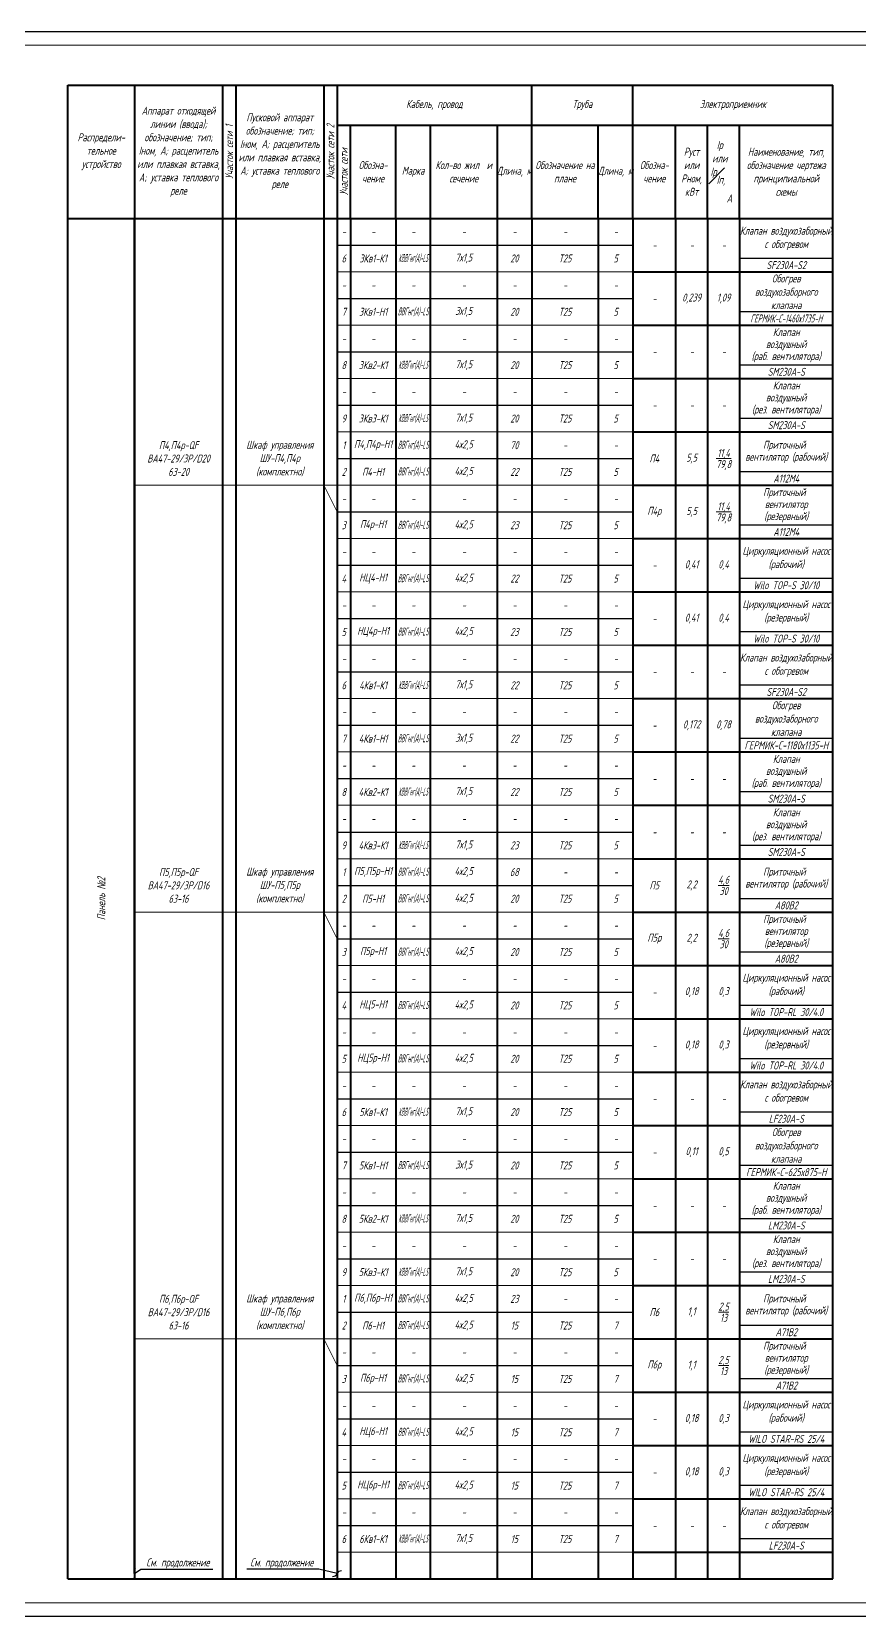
# Model space of a CAD drawing. Header units: millimetres. Extents: x -14296 to 10264, y -13087 to -5602.
# Drawn here: x -9962 to -9652, y -13087 to -12493 of the extents above; entities that cross this region are included whole.
import ezdxf
from ezdxf import colors
from ezdxf.entities.mleader import LeaderData, LeaderLine
from ezdxf.math import Vec2, Vec3

# ---------------------------------------------------------------- set-up
doc = ezdxf.new("R2010")
doc.units = ezdxf.units.MM
doc.linetypes.add('gost5', pattern=[7, 5, -2, 0])
for name, color, linetype, lineweight in [('КаБель контрольный (Вновь)', 142, 'gost5', 15), ('КаБель силовой (Вновь)', 1, 'Continuous', 15), ('Линия выноска', 137, 'Continuous', 25), ('Рамка толстая', 7, 'Continuous', 15), ('Рамка тонкая', 5, 'Continuous', 25), ('Схема распред. сети', 9, 'Continuous', 25), ('Текст', 7, 'Continuous', 20)]:
    doc.layers.add(name, color=color, linetype=linetype, lineweight=lineweight)
doc.styles.add('Simplex', font='simplex.shx', dxfattribs={"width": 0.7, "oblique": 15})

# ---------------------------------------------------------------- blocks, each defined once
blk = doc.blocks.new('A$C5FA843D6')
at = {"layer": 'Рамка толстая'}
for p, q in [((1256, 589), (20, 589)), ((20, 5), (1256, 5))]:
    blk.add_line(p, q, dxfattribs=at)
at = {"layer": 'Рамка тонкая'}
for p, q in [((1261, 594), (0, 594)), ((0, 0), (1261, 0))]:
    blk.add_line(p, q, dxfattribs=at)
blk = doc.blocks.new('_Integral')
at = {"color": 0, "linetype": 'ByBlock', "lineweight": -2}
for centre, start, end in [((0.44, -0.09), 102, 168), ((-0.44, 0.09), 282, 348)]:
    blk.add_arc(centre, 0.454, start, end, dxfattribs=at)

msp = doc.modelspace()

# ---------------------------------------------------------------- linework, layer by layer
at = {"layer": 'КаБель контрольный (Вновь)', "linetype": 'ByBlock'}
for p, q in [((-9847.7162, -12562.74065), (-9847.7162, -12642.74065)), ((-9847.7162, -12582.74065), (-9736.7162, -12582.74065)), ((-9847.7162, -12602.74065), (-9736.7162, -12602.74065)), ((-9847.7162, -12622.74065), (-9736.7162, -12622.74065)), ((-9847.7162, -12642.74065), (-9736.7162, -12642.74065)), ((-9852.7162, -12662.74065), (-9847.7162, -12672.74065)), ((-9847.7162, -12672.74065), (-9847.7162, -12802.74065)), ((-9847.7162, -12682.74065), (-9736.7162, -12682.74065)), ((-9847.7162, -12702.74065), (-9736.7162, -12702.74065)), ((-9847.7162, -12722.74065), (-9736.7162, -12722.74065)), ((-9847.7162, -12742.74065), (-9736.7162, -12742.74065)), ((-9847.7162, -12762.74065), (-9736.7162, -12762.74065)), ((-9847.7162, -12782.74065), (-9736.7162, -12782.74065)), ((-9847.7162, -12802.74065), (-9736.7162, -12802.74065)), ((-9852.7162, -12822.74065), (-9847.7162, -12832.74065)), ((-9847.7162, -12832.74065), (-9847.7162, -12962.74065)), ((-9847.7162, -12842.74065), (-9736.7162, -12842.74065)), ((-9847.7162, -12862.74065), (-9736.7162, -12862.74065)), ((-9847.7162, -12882.74065), (-9736.7162, -12882.74065)), ((-9847.7162, -12902.74065), (-9736.7162, -12902.74065)), ((-9847.7162, -12922.74065), (-9736.7162, -12922.74065)), ((-9847.7162, -12942.74065), (-9736.7162, -12942.74065)), ((-9847.7162, -12962.73488), (-9736.7162, -12962.73488)), ((-9847.7162, -12962.74065), (-9736.7162, -12962.74065)), ((-9852.7162, -12982.73488), (-9847.7162, -12992.73488)), ((-9847.7162, -12992.73488), (-9847.7162, -13070.74065)), ((-9847.7162, -13002.73488), (-9736.7162, -13002.73488)), ((-9847.7162, -13022.73488), (-9736.7162, -13022.73488)), ((-9847.7162, -13042.73488), (-9736.7162, -13042.73488)), ((-9847.7162, -13062.73488), (-9736.7162, -13062.73488))]:
    msp.add_line(p, q, dxfattribs=at)
at = {"layer": 'КаБель силовой (Вновь)', "lineweight": 200}
msp.add_line((-9923.7162, -13070.74065), (-9923.7162, -12562.74065), dxfattribs=at)
at = {"layer": 'КаБель силовой (Вновь)'}
for p, q in [((-9736.7162, -12662.74065), (-9923.7162, -12662.74065)), ((-9736.7162, -12822.74065), (-9923.7162, -12822.74065)), ((-9736.7162, -12982.73488), (-9923.7162, -12982.73488))]:
    msp.add_line(p, q, dxfattribs=at)
at = {"layer": 'Рамка тонкая'}
for p, q in [((-9847.7162, -12572.74065), (-9736.7162, -12572.74065)), ((-9661.7162, -12577.74065), (-9696.7162, -12577.74065)), ((-9847.7162, -12592.74065), (-9736.7162, -12592.74065)), ((-9661.7162, -12597.74065), (-9696.7162, -12597.74065)), ((-9847.7162, -12612.74065), (-9736.7162, -12612.74065)), ((-9661.7162, -12617.74065), (-9696.7162, -12617.74065)), ((-9847.7162, -12632.74065), (-9736.7162, -12632.74065)), ((-9661.7162, -12637.74065), (-9696.7162, -12637.74065)), ((-9847.7162, -12652.74065), (-9736.7162, -12652.74065)), ((-9661.7162, -12657.74065), (-9696.7162, -12657.74065)), ((-9847.7162, -12672.74065), (-9736.7162, -12672.74065)), ((-9661.7162, -12677.74065), (-9696.7162, -12677.74065)), ((-9847.7162, -12692.74065), (-9736.7162, -12692.74065)), ((-9661.7162, -12697.74065), (-9696.7162, -12697.74065)), ((-9847.7162, -12712.74065), (-9736.7162, -12712.74065)), ((-9661.7162, -12717.74065), (-9696.7162, -12717.74065)), ((-9847.7162, -12732.74065), (-9736.7162, -12732.74065)), ((-9661.7162, -12737.74065), (-9696.7162, -12737.74065)), ((-9847.7162, -12752.74065), (-9736.7162, -12752.74065)), ((-9661.7162, -12757.74065), (-9696.7162, -12757.74065)), ((-9847.7162, -12772.74065), (-9736.7162, -12772.74065)), ((-9661.7162, -12777.74065), (-9696.7162, -12777.74065)), ((-9847.7162, -12792.74065), (-9736.7162, -12792.74065)), ((-9661.7162, -12797.74065), (-9696.7162, -12797.74065)), ((-9847.7162, -12812.74065), (-9736.7162, -12812.74065)), ((-9661.7162, -12817.74065), (-9696.7162, -12817.74065)), ((-9847.7162, -12832.74065), (-9736.7162, -12832.74065)), ((-9661.7162, -12837.74065), (-9696.7162, -12837.74065)), ((-9847.7162, -12852.74065), (-9736.7162, -12852.74065)), ((-9661.7162, -12857.74065), (-9696.7162, -12857.74065)), ((-9847.7162, -12872.74065), (-9736.7162, -12872.74065)), ((-9661.7162, -12877.74065), (-9696.7162, -12877.74065)), ((-9847.7162, -12892.74065), (-9736.7162, -12892.74065)), ((-9661.7162, -12897.74065), (-9696.7162, -12897.74065)), ((-9847.7162, -12912.74065), (-9736.7162, -12912.74065)), ((-9661.7162, -12917.74065), (-9696.7162, -12917.74065)), ((-9847.7162, -12932.74065), (-9736.7162, -12932.74065)), ((-9661.7162, -12937.74065), (-9696.7162, -12937.74065)), ((-9847.7162, -12952.74065), (-9736.7162, -12952.74065)), ((-9661.7162, -12957.74065), (-9696.7162, -12957.74065)), ((-9847.7162, -12972.73488), (-9736.7162, -12972.73488)), ((-9661.7162, -12977.73488), (-9696.7162, -12977.73488)), ((-9847.7162, -12992.73488), (-9736.7162, -12992.73488)), ((-9661.7162, -12997.73488), (-9696.7162, -12997.73488)), ((-9847.7162, -13012.73488), (-9736.7162, -13012.73488)), ((-9661.7162, -13017.73488), (-9696.7162, -13017.73488)), ((-9847.7162, -13032.73488), (-9736.7162, -13032.73488)), ((-9661.7162, -13037.73488), (-9696.7162, -13037.73488)), ((-9847.7162, -13052.73488), (-9736.7162, -13052.73488)), ((-9661.7162, -13057.73488), (-9696.7162, -13057.73488))]:
    msp.add_line(p, q, dxfattribs=at)
at = {"layer": 'Схема распред. сети', "lineweight": 40}
for p, q in [((-9948.7162, -13072.74065), (-9948.7162, -12512.74065)), ((-9948.7162, -12512.74065), (-9661.7162, -12512.74065)), ((-9923.7162, -12512.74065), (-9923.7162, -13072.74065)), ((-9890.7162, -12512.74065), (-9890.7162, -12562.74065)), ((-9885.7162, -12512.74065), (-9885.7162, -12562.74065)), ((-9852.7162, -12512.74065), (-9852.7162, -12562.74065)), ((-9847.7162, -12512.74065), (-9847.7162, -12562.74065)), ((-9774.7162, -12562.74065), (-9774.7162, -12512.74065)), ((-9736.7162, -12562.74065), (-9736.7162, -12512.74065)), ((-9661.7162, -13072.74065), (-9661.7162, -12512.74065)), ((-9847.7162, -12527.74065), (-9774.7162, -12527.74065)), ((-9842.7162, -12562.74065), (-9842.7162, -12527.74065)), ((-9825.7162, -12562.74065), (-9825.7162, -12527.74065)), ((-9812.7162, -13072.74065), (-9812.7162, -12527.74065)), ((-9787.7162, -12527.74065), (-9787.7162, -13072.74065)), ((-9774.7162, -12527.74065), (-9736.7162, -12527.74065)), ((-9749.7162, -12562.74065), (-9749.7162, -12527.74065)), ((-9736.7162, -12527.74065), (-9661.7162, -12527.74065)), ((-9720.7162, -12562.74065), (-9720.7162, -12527.74065)), ((-9708.7162, -12562.74065), (-9708.7162, -12527.74065)), ((-9696.7162, -12562.74065), (-9696.7162, -12527.74065)), ((-9948.7162, -12562.74065), (-9661.7162, -12562.74065)), ((-9890.7162, -12562.74065), (-9890.7162, -13072.74065)), ((-9885.7162, -12562.74065), (-9885.7162, -13072.74065)), ((-9852.7162, -12562.74065), (-9852.7162, -13072.74065)), ((-9847.7162, -12562.74065), (-9847.7162, -13072.74065)), ((-9842.7162, -12562.74065), (-9842.7162, -13072.74065)), ((-9825.7162, -12562.74065), (-9825.7162, -13072.74065)), ((-9774.7162, -12562.74065), (-9774.7162, -13072.74065)), ((-9749.7162, -12562.74065), (-9749.7162, -13072.74065)), ((-9736.7162, -12562.74065), (-9736.7162, -13072.74065)), ((-9720.7162, -12562.74065), (-9720.7162, -13072.74065)), ((-9708.7162, -12562.74065), (-9708.7162, -13072.74065)), ((-9696.7162, -12562.74065), (-9696.7162, -13072.74065)), ((-9736.7162, -12582.74065), (-9661.7162, -12582.74065)), ((-9736.7162, -12602.74065), (-9661.7162, -12602.74065)), ((-9736.7162, -12622.74065), (-9661.7162, -12622.74065)), ((-9736.7162, -12642.74065), (-9661.7162, -12642.74065)), ((-9736.7162, -12662.74065), (-9661.7162, -12662.74065)), ((-9736.7162, -12682.74065), (-9661.7162, -12682.74065)), ((-9736.7162, -12702.74065), (-9661.7162, -12702.74065)), ((-9736.7162, -12722.74065), (-9661.7162, -12722.74065)), ((-9736.7162, -12742.74065), (-9661.7162, -12742.74065)), ((-9736.7162, -12762.74065), (-9661.7162, -12762.74065)), ((-9736.7162, -12782.74065), (-9661.7162, -12782.74065)), ((-9736.7162, -12802.74065), (-9661.7162, -12802.74065)), ((-9736.7162, -12822.74065), (-9661.7162, -12822.74065)), ((-9736.7162, -12842.74065), (-9661.7162, -12842.74065)), ((-9736.7162, -12862.74065), (-9661.7162, -12862.74065)), ((-9736.7162, -12882.74065), (-9661.7162, -12882.74065)), ((-9736.7162, -12902.74065), (-9661.7162, -12902.74065)), ((-9736.7162, -12922.74065), (-9661.7162, -12922.74065)), ((-9736.7162, -12942.74065), (-9661.7162, -12942.74065)), ((-9736.7162, -12962.73488), (-9661.7162, -12962.73488)), ((-9736.7162, -12962.74065), (-9661.7162, -12962.74065)), ((-9736.7162, -12982.73488), (-9661.7162, -12982.73488)), ((-9736.7162, -13002.73488), (-9661.7162, -13002.73488)), ((-9736.7162, -13022.73488), (-9661.7162, -13022.73488)), ((-9736.7162, -13042.73488), (-9661.7162, -13042.73488)), ((-9736.7162, -13062.73488), (-9661.7162, -13062.73488)), ((-9948.7162, -13072.74065), (-9661.7162, -13072.74065))]:
    msp.add_line(p, q, dxfattribs=at)

# ---------------------------------------------------------------- block references
msp.add_blockref('A$C5FA843D6', (-10289.71622, -13086.74066))

# ---------------------------------------------------------------- texts
at = {"layer": 'Схема распред. сети', "color": 2, "char_height": 3, "width": 35, "attachment_point": 5, "line_spacing_factor": 0.9, "style": 'Simplex'}
for s, insert in [('Приточный  вентилятор (рабочий)', (-9679.2162, -12650.24065)), ('Приточный  вентилятор (резервный)', (-9679.2162, -12670.24065)), ('Приточный  вентилятор (рабочий)', (-9679.2162, -12810.24065)), ('Приточный  вентилятор (резервный)', (-9679.2162, -12830.24065)), ('Приточный  вентилятор (рабочий)', (-9679.2162, -12970.23488)), ('Приточный  вентилятор (резервный)', (-9679.2162, -12990.23488))]:
    msp.add_mtext(s, dxfattribs=dict(at, insert=insert))
at = {"layer": 'Схема распред. сети', "color": 2, "char_height": 3, "attachment_point": 5, "style": 'Simplex'}
for s, insert, width in [('А112М4', (-9679.2162, -12660.24065), 35), ('А112М4', (-9679.2162, -12680.24065), 35), ('Циркуляционный насос (рабочий)', (-9679.2162, -12690.24065), 35), ('-', (-9728.7162, -12692.74065), 16), ('0,41', (-9714.7162, -12692.74065), 12), ('\\A1;0,4', (-9702.7162, -12692.74065), 12), ('Wilo TOP-S 30/10', (-9679.2162, -12700.24065), 35), ('0,41', (-9714.7162, -12712.74065), 12), ('\\A1;0,4', (-9702.7162, -12712.74065), 12), ('Циркуляционный насос (резервный) ', (-9679.2162, -12710.24065), 35), ('-', (-9728.7162, -12712.74065), 16), ('Wilo TOP-S 30/10', (-9679.2162, -12720.24065), 35), ('А80В2', (-9679.2162, -12820.24065), 35), ('А80В2', (-9679.2162, -12840.24065), 35), ('Циркуляционный насос (рабочий)', (-9679.2162, -12850.24065), 35), ('-', (-9728.7162, -12852.74065), 16), ('0,18', (-9714.7162, -12852.74065), 12), ('\\A1;0,3', (-9702.7162, -12852.74065), 12), ('Wilo TOP-RL 30/4.0', (-9679.2162, -12860.24065), 35), ('Циркуляционный насос (резервный) ', (-9679.2162, -12870.24065), 35), ('0,18', (-9714.7162, -12872.74065), 12), ('\\A1;0,3', (-9702.7162, -12872.74065), 12), ('-', (-9728.7162, -12872.74065), 16), ('Wilo TOP-RL 30/4.0', (-9679.2162, -12880.24065), 35), ('А71В2', (-9679.2162, -12980.23488), 35), ('А71В2', (-9679.2162, -13000.23488), 35), ('Циркуляционный насос (рабочий)', (-9679.2162, -13010.23488), 35), ('-', (-9728.7162, -13012.73488), 16), ('0,18', (-9714.7162, -13012.73488), 12), ('\\A1;0,3', (-9702.7162, -13012.73488), 12), ('Циркуляционный насос (резервный) ', (-9679.2162, -13030.23488), 35), ('0,18', (-9714.7162, -13032.73488), 12), ('\\A1;0,3', (-9702.7162, -13032.73488), 12), ('-', (-9728.7162, -13032.73488), 16)]:
    msp.add_mtext(s, dxfattribs=dict(at, insert=insert, width=width))
at = {"layer": 'Текст', "char_height": 3, "attachment_point": 5, "style": 'Simplex'}
for s, insert, width in [('Аппарат отходящей линии (ввода); обозначение; тип; Iном, А; расцепитель или плавкая вставка, А; уставка теплового реле', (-9907.2162, -12537.74065), 33), ('Кабель, провод', (-9811.2162, -12520.24065), 73), ('Труба', (-9755.7162, -12520.24065), 38), ('Электроприемник', (-9699.2162, -12520.24065), 75), ('Пусковой аппарат обозначение; тип; Iном, А; расцепитель или плавкая вставка, А; уставка теплового реле', (-9869.2162, -12537.74065), 33), ('Распредели-\\Pтельное устройство', (-9936.2162, -12537.74065), 25), ('Pуст или Pном, кВт', (-9714.7162, -12545.24065), 12), ('\\A1;Iр   или   \\SIр#Iп, ;       А', (-9702.7162, -12545.24065), 12), ('Наименование, тип, обозначение чертежа принципиальной схемы', (-9679.2162, -12545.24065), 35), ('Обозна- чение', (-9834.2162, -12545.24065), 17), ('Марка', (-9819.2162, -12545.24065), 13), ('Кол-во жил  и сечение', (-9800.2162, -12545.24065), 25), ('Длина, м', (-9781.2162, -12545.24065), 13), ('Обозначение на плане', (-9762.2162, -12545.24065), 25), ('Длина, м', (-9743.2162, -12545.24065), 13), ('Обозна-\\Pчение', (-9728.7162, -12545.24065), 16), ('-', (-9845.2162, -12567.74065), 5), ('-', (-9834.2162, -12567.74065), 17), ('-', (-9819.2162, -12567.74065), 13), ('-', (-9800.2162, -12567.74065), 25), ('-', (-9781.2162, -12567.74065), 13), ('-', (-9762.2162, -12567.74065), 25), ('-', (-9743.2162, -12567.74065), 13), ('Клапан воздухозаборный\\Pс обогревом', (-9679.2162, -12570.24065), 35), ('-', (-9728.7162, -12572.74065), 16), ('-', (-9714.7162, -12572.74065), 12), ('-', (-9702.7162, -12572.74065), 12), ('6', (-9845.2162, -12577.74065), 5), ('3Кв1-К1', (-9834.2162, -12577.74065), 17), ('{\\W0.35;КВВГнг(А)-LS}', (-9819.2162, -12577.74065), 13), ('7х1,5', (-9800.2162, -12577.74065), 25), ('20', (-9781.2162, -12577.74065), 13), ('Т25', (-9762.2162, -12577.74065), 25), ('5', (-9743.2162, -12577.74065), 13), ('SF230A-S2', (-9679.2162, -12580.24065), 35), ('Обогрев воздухозаборного клапана', (-9679.2162, -12590.24065), 35), ('-', (-9845.2162, -12587.74065), 5), ('-', (-9834.2162, -12587.74065), 17), ('-', (-9819.2162, -12587.74065), 13), ('-', (-9800.2162, -12587.74065), 25), ('-', (-9781.2162, -12587.74065), 13), ('-', (-9762.2162, -12587.74065), 25), ('-', (-9743.2162, -12587.74065), 13), ('0,239', (-9714.7162, -12592.74065), 12), ('1,09', (-9702.7162, -12592.74065), 12), ('7', (-9845.2162, -12597.74065), 5), ('3Кв1-Н1', (-9834.2162, -12597.74065), 17), ('{\\W0.4;ВВГнг(А)-LS}', (-9819.2162, -12597.74065), 13), ('3х1,5', (-9800.2162, -12597.74065), 25), ('20', (-9781.2162, -12597.74065), 13), ('Т25', (-9762.2162, -12597.74065), 25), ('5', (-9743.2162, -12597.74065), 13), ('-', (-9728.7162, -12592.74065), 16), ('{\\W0.5;ГЕРМИК-С-1460х1735-Н}', (-9679.2162, -12600.24065), 35), ('-', (-9845.2162, -12607.74065), 5), ('-', (-9834.2162, -12607.74065), 17), ('-', (-9819.2162, -12607.74065), 13), ('-', (-9800.2162, -12607.74065), 25), ('-', (-9781.2162, -12607.74065), 13), ('-', (-9762.2162, -12607.74065), 25), ('-', (-9743.2162, -12607.74065), 13), ('8', (-9845.2162, -12617.74065), 5), ('3Кв2-К1', (-9834.2162, -12617.74065), 17), ('{\\W0.35;КВВГнг(А)-LS}', (-9819.2162, -12617.74065), 13), ('7х1,5', (-9800.2162, -12617.74065), 25), ('20', (-9781.2162, -12617.74065), 13), ('Т25', (-9762.2162, -12617.74065), 25), ('5', (-9743.2162, -12617.74065), 13), ('-', (-9728.7162, -12612.74065), 16), ('-', (-9714.7162, -12612.74065), 12), ('-', (-9702.7162, -12612.74065), 12), ('SM230A-S', (-9679.2162, -12620.24065), 35), ('-', (-9845.2162, -12627.74065), 5), ('-', (-9834.2162, -12627.74065), 17), ('-', (-9819.2162, -12627.74065), 13), ('-', (-9800.2162, -12627.74065), 25), ('-', (-9781.2162, -12627.74065), 13), ('-', (-9762.2162, -12627.74065), 25), ('-', (-9743.2162, -12627.74065), 13), ('-', (-9728.7162, -12632.74065), 16), ('-', (-9714.7162, -12632.74065), 12), ('-', (-9702.7162, -12632.74065), 12), ('9', (-9845.2162, -12637.74065), 5), ('3Кв3-К1', (-9834.2162, -12637.74065), 17), ('{\\W0.35;КВВГнг(А)-LS}', (-9819.2162, -12637.74065), 13), ('7х1,5', (-9800.2162, -12637.74065), 25), ('20', (-9781.2162, -12637.74065), 13), ('Т25', (-9762.2162, -12637.74065), 25), ('5', (-9743.2162, -12637.74065), 13), ('SM230A-S', (-9679.2162, -12640.24065), 35), ('П4,П4р-QF\\PВА47-29/3Р/D20\\P63-20', (-9907.2162, -12652.74065), 33), ('{\\C2;Шкаф управления\\PШУ-П4,П4р\\P(комплектно)}', (-9869.2162, -12652.74065), 33), ('1', (-9845.2162, -12647.74065), 5), ('{\\W0.6;П4,П4р-Н1}', (-9834.2162, -12647.74065), 17), ('{\\W0.4;ВВГнг(А)-LS}', (-9819.2162, -12647.74065), 13), ('4х2,5', (-9800.2162, -12647.74065), 25), ('70', (-9781.2162, -12647.74065), 13), ('-', (-9762.2162, -12647.74065), 25), ('-', (-9743.2162, -12647.74065), 13), ('П4', (-9728.7162, -12652.74065), 16), ('5,5', (-9714.7162, -12652.74065), 12), ('\\A1;\\S11,4/79,8;', (-9702.7162, -12652.74065), 12), ('2', (-9845.2162, -12657.74065), 5), ('П4-Н1', (-9834.2162, -12657.74065), 17), ('{\\W0.4;ВВГнг(А)-LS}', (-9819.2162, -12657.74065), 13), ('4х2,5', (-9800.2162, -12657.74065), 25), ('22', (-9781.2162, -12657.74065), 13), ('Т25', (-9762.2162, -12657.74065), 25), ('5', (-9743.2162, -12657.74065), 13), ('-', (-9845.2162, -12667.74065), 5), ('-', (-9834.2162, -12667.74065), 17), ('-', (-9819.2162, -12667.74065), 13), ('-', (-9800.2162, -12667.74065), 25), ('-', (-9781.2162, -12667.74065), 13), ('-', (-9762.2162, -12667.74065), 25), ('-', (-9743.2162, -12667.74065), 13), ('\\A1;\\S11,4/79,8;', (-9702.7162, -12672.74065), 12), ('П4р-Н1', (-9834.2162, -12677.74065), 17), ('{\\W0.4;ВВГнг(А)-LS}', (-9819.2162, -12677.74065), 13), ('4х2,5', (-9800.2162, -12677.74065), 25), ('П4р', (-9728.7162, -12672.74065), 16), ('5,5', (-9714.7162, -12672.74065), 12), ('3', (-9845.2162, -12677.74065), 5), ('23', (-9781.2162, -12677.74065), 13), ('Т25', (-9762.2162, -12677.74065), 25), ('5', (-9743.2162, -12677.74065), 13), ('-', (-9845.2162, -12687.74065), 5), ('-', (-9834.2162, -12687.74065), 17), ('-', (-9819.2162, -12687.74065), 13), ('-', (-9800.2162, -12687.74065), 25), ('-', (-9781.2162, -12687.74065), 13), ('-', (-9762.2162, -12687.74065), 25), ('-', (-9743.2162, -12687.74065), 13), ('4', (-9845.2162, -12697.74065), 5), ('НЦ4-Н1', (-9834.2162, -12697.74065), 17), ('{\\W0.4;ВВГнг(А)-LS}', (-9819.2162, -12697.74065), 13), ('4х2,5', (-9800.2162, -12697.74065), 25), ('22', (-9781.2162, -12697.74065), 13), ('Т25', (-9762.2162, -12697.74065), 25), ('5', (-9743.2162, -12697.74065), 13), ('-', (-9845.2162, -12707.74065), 5), ('-', (-9834.2162, -12707.74065), 17), ('-', (-9819.2162, -12707.74065), 13), ('-', (-9800.2162, -12707.74065), 25), ('-', (-9781.2162, -12707.74065), 13), ('-', (-9762.2162, -12707.74065), 25), ('-', (-9743.2162, -12707.74065), 13), ('5', (-9845.2162, -12717.74065), 5), ('НЦ4р-Н1', (-9834.2162, -12717.74065), 17), ('{\\W0.4;ВВГнг(А)-LS}', (-9819.2162, -12717.74065), 13), ('4х2,5', (-9800.2162, -12717.74065), 25), ('23', (-9781.2162, -12717.74065), 13), ('Т25', (-9762.2162, -12717.74065), 25), ('5', (-9743.2162, -12717.74065), 13), ('-', (-9845.2162, -12727.74065), 5), ('-', (-9834.2162, -12727.74065), 17), ('-', (-9819.2162, -12727.74065), 13), ('-', (-9800.2162, -12727.74065), 25), ('-', (-9781.2162, -12727.74065), 13), ('-', (-9762.2162, -12727.74065), 25), ('-', (-9743.2162, -12727.74065), 13), ('Клапан воздухозаборный\\Pс обогревом', (-9679.2162, -12730.24065), 35), ('-', (-9728.7162, -12732.74065), 16), ('-', (-9714.7162, -12732.74065), 12), ('-', (-9702.7162, -12732.74065), 12), ('6', (-9845.2162, -12737.74065), 5), ('4Кв1-К1', (-9834.2162, -12737.74065), 17), ('{\\W0.35;КВВГнг(А)-LS}', (-9819.2162, -12737.74065), 13), ('7х1,5', (-9800.2162, -12737.74065), 25), ('22', (-9781.2162, -12737.74065), 13), ('Т25', (-9762.2162, -12737.74065), 25), ('5', (-9743.2162, -12737.74065), 13), ('SF230A-S2', (-9679.2162, -12740.24065), 35), ('Обогрев воздухозаборного клапана', (-9679.2162, -12750.24065), 35), ('-', (-9845.2162, -12747.74065), 5), ('-', (-9834.2162, -12747.74065), 17), ('-', (-9819.2162, -12747.74065), 13), ('-', (-9800.2162, -12747.74065), 25), ('-', (-9781.2162, -12747.74065), 13), ('-', (-9762.2162, -12747.74065), 25), ('-', (-9743.2162, -12747.74065), 13), ('-', (-9728.7162, -12752.74065), 16), ('0,172', (-9714.7162, -12752.74065), 12), ('0,78', (-9702.7162, -12752.74065), 12), ('7', (-9845.2162, -12757.74065), 5), ('4Кв1-Н1', (-9834.2162, -12757.74065), 17), ('{\\W0.4;ВВГнг(А)-LS}', (-9819.2162, -12757.74065), 13), ('3х1,5', (-9800.2162, -12757.74065), 25), ('22', (-9781.2162, -12757.74065), 13), ('Т25', (-9762.2162, -12757.74065), 25), ('5', (-9743.2162, -12757.74065), 13), ('{\\W0.6;ГЕРМИК-С-1180х1135-Н}', (-9679.2162, -12760.24065), 35), ('-', (-9845.2162, -12767.74065), 5), ('-', (-9834.2162, -12767.74065), 17), ('-', (-9819.2162, -12767.74065), 13), ('-', (-9800.2162, -12767.74065), 25), ('-', (-9781.2162, -12767.74065), 13), ('-', (-9762.2162, -12767.74065), 25), ('-', (-9743.2162, -12767.74065), 13), ('8', (-9845.2162, -12777.74065), 5), ('4Кв2-К1', (-9834.2162, -12777.74065), 17), ('{\\W0.35;КВВГнг(А)-LS}', (-9819.2162, -12777.74065), 13), ('7х1,5', (-9800.2162, -12777.74065), 25), ('22', (-9781.2162, -12777.74065), 13), ('Т25', (-9762.2162, -12777.74065), 25), ('5', (-9743.2162, -12777.74065), 13), ('-', (-9728.7162, -12772.74065), 16), ('-', (-9714.7162, -12772.74065), 12), ('-', (-9702.7162, -12772.74065), 12), ('SM230A-S', (-9679.2162, -12780.24065), 35), ('-', (-9845.2162, -12787.74065), 5), ('-', (-9834.2162, -12787.74065), 17), ('-', (-9819.2162, -12787.74065), 13), ('-', (-9800.2162, -12787.74065), 25), ('-', (-9781.2162, -12787.74065), 13), ('-', (-9762.2162, -12787.74065), 25), ('-', (-9743.2162, -12787.74065), 13), ('-', (-9728.7162, -12792.74065), 16), ('-', (-9714.7162, -12792.74065), 12), ('-', (-9702.7162, -12792.74065), 12), ('9', (-9845.2162, -12797.74065), 5), ('4Кв3-К1', (-9834.2162, -12797.74065), 17), ('{\\W0.35;КВВГнг(А)-LS}', (-9819.2162, -12797.74065), 13), ('7х1,5', (-9800.2162, -12797.74065), 25), ('23', (-9781.2162, -12797.74065), 13), ('Т25', (-9762.2162, -12797.74065), 25), ('5', (-9743.2162, -12797.74065), 13), ('SM230A-S', (-9679.2162, -12800.24065), 35), ('П5,П5р-QF\\PВА47-29/3Р/D16\\P63-16', (-9907.2162, -12812.74065), 33), ('{\\C2;Шкаф управления\\PШУ-П5,П5р\\P(комплектно)}', (-9869.2162, -12812.74065), 33), ('1', (-9845.2162, -12807.74065), 5), ('{\\W0.6;П5,П5р-Н1}', (-9834.2162, -12807.74065), 17), ('{\\W0.4;ВВГнг(А)-LS}', (-9819.2162, -12807.74065), 13), ('4х2,5', (-9800.2162, -12807.74065), 25), ('68', (-9781.2162, -12807.74065), 13), ('-', (-9762.2162, -12807.74065), 25), ('-', (-9743.2162, -12807.74065), 13), ('П5', (-9728.7162, -12812.74065), 16), ('2,2', (-9714.7162, -12812.74065), 12), ('\\A1;\\S4,6/30;', (-9702.7162, -12812.74065), 12), ('2', (-9845.2162, -12817.74065), 5), ('П5-Н1', (-9834.2162, -12817.74065), 17), ('{\\W0.4;ВВГнг(А)-LS}', (-9819.2162, -12817.74065), 13), ('4х2,5', (-9800.2162, -12817.74065), 25), ('20', (-9781.2162, -12817.74065), 13), ('Т25', (-9762.2162, -12817.74065), 25), ('5', (-9743.2162, -12817.74065), 13), ('-', (-9845.2162, -12827.74065), 5), ('-', (-9834.2162, -12827.74065), 17), ('-', (-9819.2162, -12827.74065), 13), ('-', (-9800.2162, -12827.74065), 25), ('-', (-9781.2162, -12827.74065), 13), ('-', (-9762.2162, -12827.74065), 25), ('-', (-9743.2162, -12827.74065), 13), ('\\A1;\\S4,6/30;', (-9702.7162, -12832.74065), 12), ('3', (-9845.2162, -12837.74065), 5), ('П5р-Н1', (-9834.2162, -12837.74065), 17), ('{\\W0.4;ВВГнг(А)-LS}', (-9819.2162, -12837.74065), 13), ('4х2,5', (-9800.2162, -12837.74065), 25), ('20', (-9781.2162, -12837.74065), 13), ('Т25', (-9762.2162, -12837.74065), 25), ('5', (-9743.2162, -12837.74065), 13), ('П5р', (-9728.7162, -12832.74065), 16), ('2,2', (-9714.7162, -12832.74065), 12), ('-', (-9845.2162, -12847.74065), 5), ('-', (-9834.2162, -12847.74065), 17), ('-', (-9819.2162, -12847.74065), 13), ('-', (-9800.2162, -12847.74065), 25), ('-', (-9781.2162, -12847.74065), 13), ('-', (-9762.2162, -12847.74065), 25), ('-', (-9743.2162, -12847.74065), 13), ('4', (-9845.2162, -12857.74065), 5), ('НЦ5-Н1', (-9834.2162, -12857.74065), 17), ('{\\W0.4;ВВГнг(А)-LS}', (-9819.2162, -12857.74065), 13), ('4х2,5', (-9800.2162, -12857.74065), 25), ('20', (-9781.2162, -12857.74065), 13), ('Т25', (-9762.2162, -12857.74065), 25), ('5', (-9743.2162, -12857.74065), 13), ('-', (-9845.2162, -12867.74065), 5), ('-', (-9834.2162, -12867.74065), 17), ('-', (-9819.2162, -12867.74065), 13), ('-', (-9800.2162, -12867.74065), 25), ('-', (-9781.2162, -12867.74065), 13), ('-', (-9762.2162, -12867.74065), 25), ('-', (-9743.2162, -12867.74065), 13), ('5', (-9845.2162, -12877.74065), 5), ('НЦ5р-Н1', (-9834.2162, -12877.74065), 17), ('{\\W0.4;ВВГнг(А)-LS}', (-9819.2162, -12877.74065), 13), ('4х2,5', (-9800.2162, -12877.74065), 25), ('20', (-9781.2162, -12877.74065), 13), ('Т25', (-9762.2162, -12877.74065), 25), ('5', (-9743.2162, -12877.74065), 13), ('-', (-9845.2162, -12887.74065), 5), ('-', (-9834.2162, -12887.74065), 17), ('-', (-9819.2162, -12887.74065), 13), ('-', (-9800.2162, -12887.74065), 25), ('-', (-9781.2162, -12887.74065), 13), ('-', (-9762.2162, -12887.74065), 25), ('-', (-9743.2162, -12887.74065), 13), ('Клапан воздухозаборный\\Pс обогревом', (-9679.2162, -12890.24065), 35), ('-', (-9728.7162, -12892.74065), 16), ('-', (-9714.7162, -12892.74065), 12), ('-', (-9702.7162, -12892.74065), 12), ('6', (-9845.2162, -12897.74065), 5), ('5Кв1-К1', (-9834.2162, -12897.74065), 17), ('{\\W0.35;КВВГнг(А)-LS}', (-9819.2162, -12897.74065), 13), ('7х1,5', (-9800.2162, -12897.74065), 25), ('20', (-9781.2162, -12897.74065), 13), ('Т25', (-9762.2162, -12897.74065), 25), ('5', (-9743.2162, -12897.74065), 13), ('LF230A-S', (-9679.2162, -12900.24065), 35), ('Обогрев воздухозаборного клапана', (-9679.2162, -12910.24065), 35), ('-', (-9845.2162, -12907.74065), 5), ('-', (-9834.2162, -12907.74065), 17), ('-', (-9819.2162, -12907.74065), 13), ('-', (-9800.2162, -12907.74065), 25), ('-', (-9781.2162, -12907.74065), 13), ('-', (-9762.2162, -12907.74065), 25), ('-', (-9743.2162, -12907.74065), 13), ('-', (-9728.7162, -12912.74065), 16), ('0,11', (-9714.7162, -12912.74065), 12), ('0,5', (-9702.7162, -12912.74065), 12), ('7', (-9845.2162, -12917.74065), 5), ('5Кв1-Н1', (-9834.2162, -12917.74065), 17), ('{\\W0.4;ВВГнг(А)-LS}', (-9819.2162, -12917.74065), 13), ('3х1,5', (-9800.2162, -12917.74065), 25), ('20', (-9781.2162, -12917.74065), 13), ('Т25', (-9762.2162, -12917.74065), 25), ('5', (-9743.2162, -12917.74065), 13), ('{\\W0.6;ГЕРМИК-С-625х875-Н}', (-9679.2162, -12920.24065), 35), ('-', (-9845.2162, -12927.74065), 5), ('-', (-9834.2162, -12927.74065), 17), ('-', (-9819.2162, -12927.74065), 13), ('-', (-9800.2162, -12927.74065), 25), ('-', (-9781.2162, -12927.74065), 13), ('-', (-9762.2162, -12927.74065), 25), ('-', (-9743.2162, -12927.74065), 13), ('8', (-9845.2162, -12937.74065), 5), ('5Кв2-К1', (-9834.2162, -12937.74065), 17), ('{\\W0.35;КВВГнг(А)-LS}', (-9819.2162, -12937.74065), 13), ('7х1,5', (-9800.2162, -12937.74065), 25), ('20', (-9781.2162, -12937.74065), 13), ('Т25', (-9762.2162, -12937.74065), 25), ('5', (-9743.2162, -12937.74065), 13), ('-', (-9728.7162, -12932.74065), 16), ('-', (-9714.7162, -12932.74065), 12), ('-', (-9702.7162, -12932.74065), 12), ('LM230A-S', (-9679.2162, -12940.24065), 35), ('-', (-9845.2162, -12947.74065), 5), ('-', (-9834.2162, -12947.74065), 17), ('-', (-9819.2162, -12947.74065), 13), ('-', (-9800.2162, -12947.74065), 25), ('-', (-9781.2162, -12947.74065), 13), ('-', (-9762.2162, -12947.74065), 25), ('-', (-9743.2162, -12947.74065), 13), ('-', (-9728.7162, -12952.74065), 16), ('-', (-9714.7162, -12952.74065), 12), ('-', (-9702.7162, -12952.74065), 12), ('9', (-9845.2162, -12957.74065), 5), ('5Кв3-К1', (-9834.2162, -12957.74065), 17), ('{\\W0.35;КВВГнг(А)-LS}', (-9819.2162, -12957.74065), 13), ('7х1,5', (-9800.2162, -12957.74065), 25), ('20', (-9781.2162, -12957.74065), 13), ('Т25', (-9762.2162, -12957.74065), 25), ('5', (-9743.2162, -12957.74065), 13), ('LM230A-S', (-9679.2162, -12960.24065), 35), ('П6,П6р-QF\\PВА47-29/3Р/D16\\P63-16', (-9907.2162, -12972.73488), 33), ('{\\C2;Шкаф управления\\PШУ-П6,П6р\\P(комплектно)}', (-9869.2162, -12972.73488), 33), ('1', (-9845.2162, -12967.73488), 5), ('{\\W0.6;П6,П6р-Н1}', (-9834.2162, -12967.73488), 17), ('{\\W0.4;ВВГнг(А)-LS}', (-9819.2162, -12967.73488), 13), ('4х2,5', (-9800.2162, -12967.73488), 25), ('23', (-9781.2162, -12967.73488), 13), ('-', (-9762.2162, -12967.73488), 25), ('-', (-9743.2162, -12967.73488), 13), ('П6', (-9728.7162, -12972.73488), 16), ('1,1', (-9714.7162, -12972.73488), 12), ('\\A1;\\S2,5/13;', (-9702.7162, -12972.73488), 12), ('2', (-9845.2162, -12977.73488), 5), ('П6-Н1', (-9834.2162, -12977.73488), 17), ('{\\W0.4;ВВГнг(А)-LS}', (-9819.2162, -12977.73488), 13), ('4х2,5', (-9800.2162, -12977.73488), 25), ('15', (-9781.2162, -12977.73488), 13), ('Т25', (-9762.2162, -12977.73488), 25), ('7', (-9743.2162, -12977.73488), 13), ('-', (-9845.2162, -12987.73488), 5), ('-', (-9834.2162, -12987.73488), 17), ('-', (-9819.2162, -12987.73488), 13), ('-', (-9800.2162, -12987.73488), 25), ('-', (-9781.2162, -12987.73488), 13), ('-', (-9762.2162, -12987.73488), 25), ('-', (-9743.2162, -12987.73488), 13), ('\\A1;\\S2,5/13;', (-9702.7162, -12992.73488), 12), ('3', (-9845.2162, -12997.73488), 5), ('П6р-Н1', (-9834.2162, -12997.73488), 17), ('{\\W0.4;ВВГнг(А)-LS}', (-9819.2162, -12997.73488), 13), ('4х2,5', (-9800.2162, -12997.73488), 25), ('15', (-9781.2162, -12997.73488), 13), ('Т25', (-9762.2162, -12997.73488), 25), ('7', (-9743.2162, -12997.73488), 13), ('П6р', (-9728.7162, -12992.73488), 16), ('1,1', (-9714.7162, -12992.73488), 12), ('-', (-9845.2162, -13007.73488), 5), ('-', (-9834.2162, -13007.73488), 17), ('-', (-9819.2162, -13007.73488), 13), ('-', (-9800.2162, -13007.73488), 25), ('-', (-9781.2162, -13007.73488), 13), ('-', (-9762.2162, -13007.73488), 25), ('-', (-9743.2162, -13007.73488), 13), ('4', (-9845.2162, -13017.73488), 5), ('НЦ6-Н1', (-9834.2162, -13017.73488), 17), ('{\\W0.4;ВВГнг(А)-LS}', (-9819.2162, -13017.73488), 13), ('4х2,5', (-9800.2162, -13017.73488), 25), ('15', (-9781.2162, -13017.73488), 13), ('Т25', (-9762.2162, -13017.73488), 25), ('7', (-9743.2162, -13017.73488), 13), ('WILO STAR-RS 25/4', (-9679.2162, -13020.23488), 35), ('-', (-9845.2162, -13027.73488), 5), ('-', (-9834.2162, -13027.73488), 17), ('-', (-9819.2162, -13027.73488), 13), ('-', (-9800.2162, -13027.73488), 25), ('-', (-9781.2162, -13027.73488), 13), ('-', (-9762.2162, -13027.73488), 25), ('-', (-9743.2162, -13027.73488), 13), ('5', (-9845.2162, -13037.73488), 5), ('НЦ6р-Н1', (-9834.2162, -13037.73488), 17), ('{\\W0.4;ВВГнг(А)-LS}', (-9819.2162, -13037.73488), 13), ('4х2,5', (-9800.2162, -13037.73488), 25), ('15', (-9781.2162, -13037.73488), 13), ('Т25', (-9762.2162, -13037.73488), 25), ('7', (-9743.2162, -13037.73488), 13), ('WILO STAR-RS 25/4', (-9679.2162, -13040.23488), 35), ('-', (-9845.2162, -13047.73488), 5), ('-', (-9834.2162, -13047.73488), 17), ('-', (-9819.2162, -13047.73488), 13), ('-', (-9800.2162, -13047.73488), 25), ('-', (-9781.2162, -13047.73488), 13), ('-', (-9762.2162, -13047.73488), 25), ('-', (-9743.2162, -13047.73488), 13), ('Клапан воздухозаборный\\Pс обогревом', (-9679.2162, -13050.23488), 35), ('{\\W0.35;КВВГнг(А)-LS}', (-9819.2162, -13057.73488), 13), ('7х1,5', (-9800.2162, -13057.73488), 25), ('-', (-9728.7162, -13052.73488), 16), ('-', (-9714.7162, -13052.73488), 12), ('-', (-9702.7162, -13052.73488), 12), ('6', (-9845.2162, -13057.73488), 5), ('6Кв1-К1', (-9834.2162, -13057.73488), 17), ('15', (-9781.2162, -13057.73488), 13), ('Т25', (-9762.2162, -13057.73488), 25), ('7', (-9743.2162, -13057.73488), 13), ('LF230A-S', (-9679.2162, -13060.23488), 35)]:
    msp.add_mtext(s, dxfattribs=dict(at, insert=insert, width=width))
at = {"layer": 'Текст', "char_height": 3, "attachment_point": 5, "rotation": 90, "style": 'Simplex'}
for s, insert, width in [('Участок сети 1', (-9888.2162, -12537.74065), 50), ('Участок сети 2', (-9850.2162, -12537.74065), 50), ('Участок сети', (-9845.2162, -12545.24065), 35), ('{\\W0.7;Панель \\fArial|b0|i0|c204|p34;№\\Fsimplex|c204;2}', (-9936.2162, -12817.74065), 510)]:
    msp.add_mtext(s, dxfattribs=dict(at, insert=insert, width=width))
at = {"layer": 'Текст', "char_height": 3, "width": 35, "attachment_point": 5, "line_spacing_factor": 0.9, "style": 'Simplex'}
for s, insert in [('Клапан\\Pвоздушный\\P(раб. вентилятора)', (-9679.2162, -12610.24065)), ('Клапан\\Pвоздушный\\P(рез. вентилятора)', (-9679.2162, -12630.24065)), ('Клапан\\Pвоздушный\\P(раб. вентилятора)', (-9679.2162, -12770.24065)), ('Клапан\\Pвоздушный\\P(рез. вентилятора)', (-9679.2162, -12790.24065)), ('Клапан\\Pвоздушный\\P(раб. вентилятора)', (-9679.2162, -12930.24065)), ('Клапан\\Pвоздушный\\P(рез. вентилятора)', (-9679.2162, -12950.24065))]:
    msp.add_mtext(s, dxfattribs=dict(at, insert=insert))

# ---------------------------------------------------------------- leaders
at = {"layer": 'Линия выноска'}
ml = msp.add_multileader_mtext('Standard', dxfattribs=at)
ml.set_content('См. продолжение', color=2, style='Simplex')
ml.set_leader_properties()
ml.set_arrow_properties(name='INTEGRAL')
ml.build(insert=Vec2(0, 0))
ml.multileader.update_dxf_attribs({"text_left_attachment_type": 6, "text_right_attachment_type": 6, "dogleg_length": 0})
ctx = ml.context
ctx.base_point, ctx.char_height, ctx.plane_origin = Vec3(-9921.30303, -13069.02976), 3, Vec3(-9923.7162, -13062.74065)
ctx.left_attachment, ctx.right_attachment = 6, 6
notes = []
notes.append((ctx, [(0, (1, 1, 0), (-9921.30303, -13069.02976), (1, 0), 0, [(0, [(-9923.7162, -13070.74065)], 0, [])])]))
ctx.mtext.insert, ctx.mtext.flow_direction = Vec3(-9919.30303, -13065.02976), 5
ml = msp.add_multileader_mtext('Standard', dxfattribs=at)
ml.set_content('См. продолжение', color=2, style='Simplex')
ml.set_leader_properties()
ml.set_arrow_properties(name='INTEGRAL')
ml.build(insert=Vec2(0, 0))
ml.multileader.update_dxf_attribs({"text_left_attachment_type": 6, "text_right_attachment_type": 6, "dogleg_length": 0})
ctx = ml.context
ctx.base_point, ctx.char_height, ctx.plane_origin = Vec3(-9886.10164, -13069.02976), 3, Vec3(-9847.7162, -13062.74065)
ctx.left_attachment, ctx.right_attachment, ctx.text_align_type = 6, 6, 2
notes.append((ctx, [(1, (1, 1, 0), (-9854.61025, -13069.02976), (-1, 0), 0, [(0, [(-9847.7162, -13070.74065)], 0, [])])]))
ctx.mtext.insert, ctx.mtext.alignment, ctx.mtext.flow_direction = Vec3(-9856.61025, -13065.02976), 3, 5
for ctx, leaders in notes:
    for number, flags, end, landing, length, lines in leaders:
        leader = LeaderData()
        leader.index, (leader.has_last_leader_line, leader.has_dogleg_vector, leader.attachment_direction) = number, flags
        leader.last_leader_point, leader.dogleg_vector, leader.dogleg_length = Vec3(end), Vec3(landing), length
        for number, points, colour, breaks in lines:
            line = LeaderLine()
            line.index, line.vertices, line.color, line.breaks = number, Vec3.list(points), colors.encode_raw_color(colour), breaks
            leader.lines.append(line)
        ctx.leaders.append(leader)

doc.saveas('drawing.dxf')
